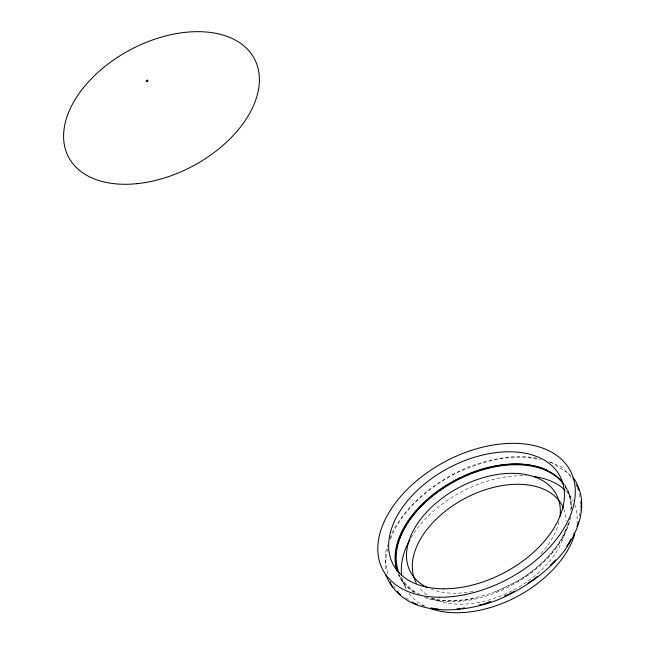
<?xml version="1.0" encoding="UTF-8"?>
<svg xmlns="http://www.w3.org/2000/svg" width="645" height="645" viewBox="0 0 645 645"><rect width="100%" height="100%" fill="white"/><g stroke="black" fill="none" stroke-linecap="round" stroke-linejoin="round"><path stroke-width="0.48" stroke-dasharray="3.23 2.42" d="M387.734 548.54L385.525 562.029L388.056 574.534M579.428 516.089L580.54 509.34M388.387 543.662L385.436 552.725L385.605 571.341M390.161 538.228L391.636 533.697M390.435 539.131C402.424 508.752 429.264 487.289 457.442 472.438C483.161 461.207 512.606 452.572 540.534 459.941M572.921 534.665L574.227 531.948M391.934 532.786C408.382 501.641 437.826 479.687 469.866 466.375C491.458 459.014 514.637 453.693 537.398 458.369M495.562 591.779L518.588 580.581A94.081 59.082 -27.9 0 0 570.148 518.201M473.486 598.358L472.116 598.762A94.388 59.276 -27.9 0 1 425.99 597.375M550.241 462.457L552.176 462.965L567.874 473.035L572.292 479.332M421.467 605.349L425.345 606.356M549.427 461.788L561.352 466.867L570.777 475.768M405.584 597.762L408.89 599.882M393.45 585.644L396.207 589.586M565.302 486.822L570.212 496.086M398.787 574.518L406.455 589.006M579.186 493.941L579.766 496.827M564.956 485.927A94.388 59.276 -27.9 0 1 571.325 508.937M570.503 516.871A94.388 59.276 -27.9 0 1 513.501 584.394A94.388 59.276 -27.9 0 1 424.491 597.52M414.05 592.4A94.388 59.276 -27.9 0 1 398.666 574.639M565.052 485.935A94.388 59.276 -27.9 0 1 570.728 511.122M567.906 524.425A94.388 59.276 -27.9 0 1 517.193 581.226C497.077 592.594 474.752 600.035 451.532 600.705A94.081 59.082 -27.9 0 1 431.545 598.423M415.203 592.562A94.388 59.276 -27.9 0 1 398.634 574.727M564.206 483.992A94.081 59.082 -27.9 0 1 571.389 508.574M420.113 594.376A94.081 59.082 -27.9 0 1 400.351 575.88M559.03 521.708A82.592 51.866 -27.9 0 1 539.849 554.829M472.914 591.473A82.592 51.866 -27.9 0 1 431.239 589.256M574.703 504.688A94.388 59.276 -27.9 0 1 576.961 522.885M424.805 606.139A94.388 59.276 -27.9 0 1 408.801 593.158M406.181 589.095A94.388 59.276 -27.9 0 1 402.149 578.113M410.962 537.841A94.388 59.276 -27.9 0 1 526.505 475.833M565.778 490.837A94.388 59.276 -27.9 0 1 573.171 501.092M563.754 508.945A82.592 51.866 -27.9 0 1 566.133 521.152M565.552 529.085A82.592 51.866 -27.9 0 1 512.646 590.514A82.592 51.866 -27.9 0 1 432.569 598.262M426.805 594.803A82.592 51.866 -27.9 0 1 418.928 587.135"/><path stroke-width="0.97" d="M578.484 521.87L576.856 526.514M580.855 507.413L581.33 504.519L580.742 501.633M570.728 539.188L568.543 543.719L566.697 546.025M555.595 559.852L550.137 565.471M537.438 576.291L532.955 580.113L527.908 583.112M514.452 591.11L509.413 594.11L504.721 595.94M490.66 601.406L484.097 603.962L479.219 604.929M460.683 608.606L456.757 608.985M462.634 608.219L464.585 607.832M438.011 608.888L435.053 608.872L431.166 607.864M417.581 604.349L414.671 603.591L412.187 602.003M400.626 594.585L398.973 593.521L397.312 591.159M572.945 477.824L574.397 479.195C589.893 503.753 578.291 532.73 562.174 553.668C544.638 574.348 521.942 589.812 496.981 600.181C460.466 614.225 403.044 618.41 385.573 574.372M576.162 484.847L577.815 487.209L578.404 490.095M390.169 582.016L392.45 587.353M397.038 570.027A94.388 59.276 -27.9 0 1 396.191 550.588M396.522 548.774A94.388 59.276 -27.9 0 1 471.842 473.535A94.388 59.276 -27.9 0 1 563.843 484.347M397.191 571.091A94.388 59.276 -27.9 0 1 454.193 480.654A94.388 59.276 -27.9 0 1 562.214 482M399.134 573.228A94.081 59.082 -27.9 0 1 441.075 489.353A94.081 59.082 -27.9 0 1 547.468 470.447M427.635 587.724A82.592 51.866 -27.9 0 1 458.135 487.983A82.592 51.866 -27.9 0 1 560.037 516.129M574.735 534.31A94.388 59.276 -27.9 0 1 430.296 608.477M401.682 575.348A94.388 59.276 -27.9 0 1 409.986 539.551M533.657 476.486A94.388 59.276 -27.9 0 1 565.052 490.135M416.331 583.064A82.592 51.866 -27.9 0 1 466.73 497.472A82.592 51.866 -27.9 0 1 563.383 508.034M439.382 597.262A106.03 66.58 -27.9 0 0 574.364 482.234A106.03 66.58 -27.9 0 0 415.904 481.388A106.03 66.58 -27.9 0 0 439.382 597.262M443.462 588.812A94.388 59.276 -27.9 0 0 563.625 486.411A94.388 59.276 -27.9 0 0 422.556 485.653A94.388 59.276 -27.9 0 0 443.462 588.812M136.796 183.688A105.127 66.016 -27.9 0 0 255.88 61.904A105.127 66.016 -27.9 0 0 91.784 78.319A105.127 66.016 -27.9 0 0 136.796 183.688M146.875 81.472A0.951 0.597 -27.9 0 0 147.947 80.367A0.951 0.597 -27.9 0 0 146.463 80.52A0.951 0.597 -27.9 0 0 146.875 81.472"/></g></svg>
